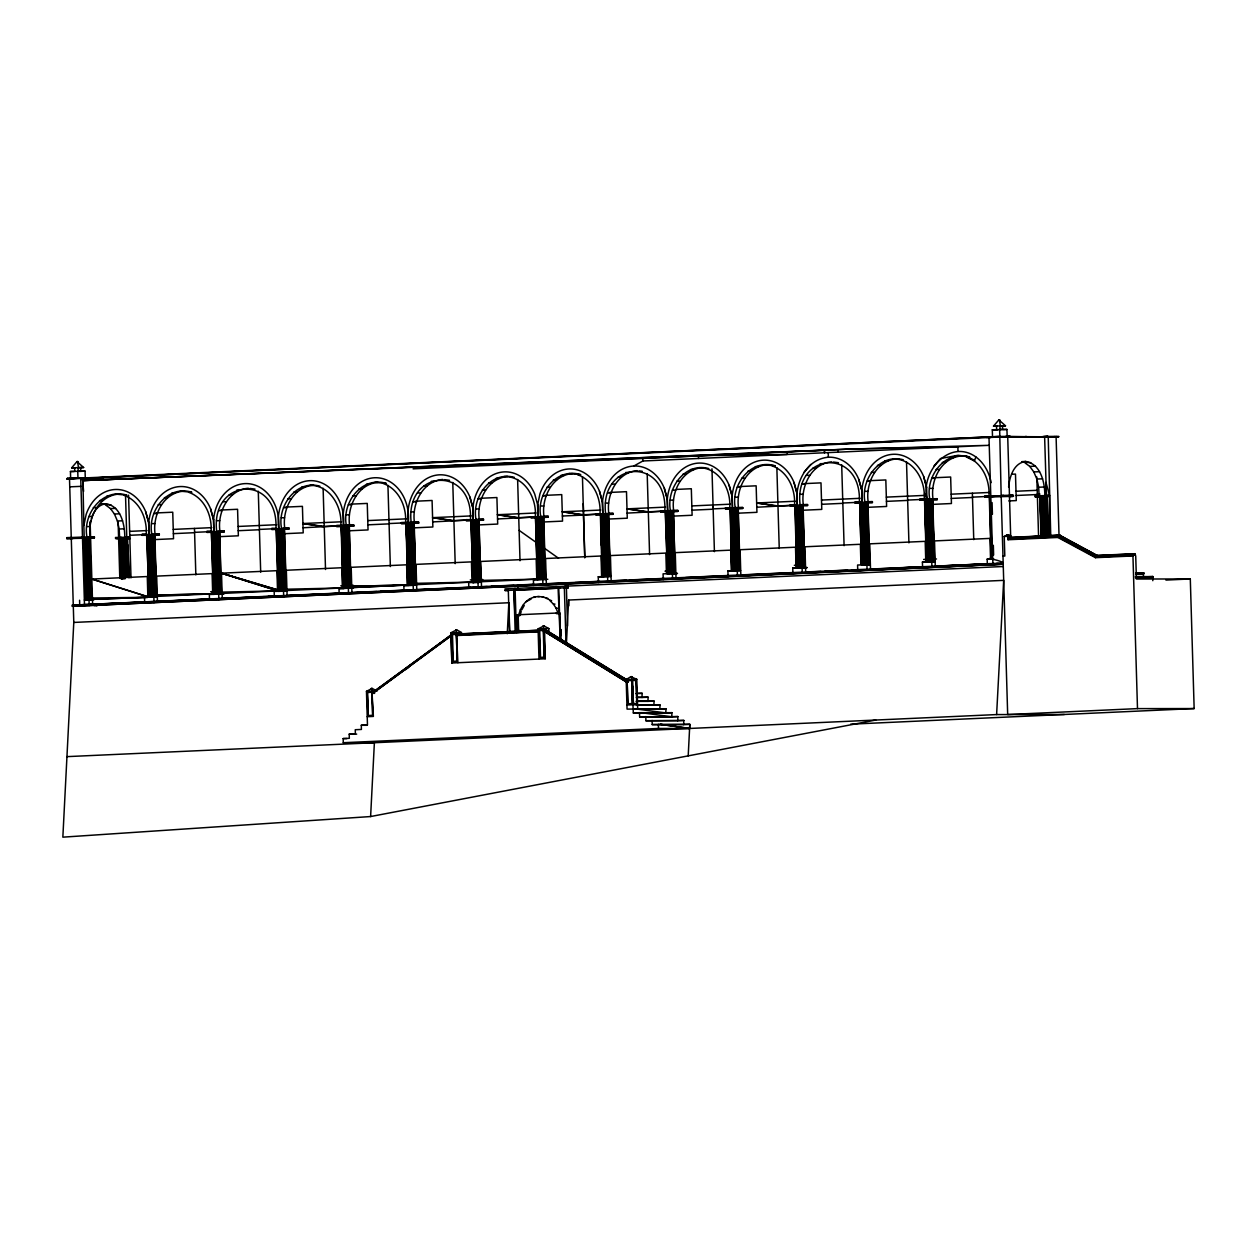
<?xml version="1.0" encoding="UTF-8"?>
<svg xmlns="http://www.w3.org/2000/svg" width="1257" height="1257" viewBox="0 0 1257 1257"><rect width="100%" height="100%" fill="white"/><g stroke="black" fill="none" stroke-linecap="round" stroke-linejoin="round"><path stroke-width="1.5" d="M458.664 634.109L457.092 635.508M457.564 634.376L538.64 630.7L538.436 631.847L457.234 635.508M824.498 450.226L824.482 452.771L824.498 450.226L82.538 480.583L709.027 455.458L787.039 454.468L787.652 451.907M1049.171 536.142L1049.532 495.447L1045.981 482.405L1046.437 495.588L1049.532 495.447M850.675 724.173L1194.15 708.555L1190.3 578.958L1136.407 579.021L1135.715 555.955L1134.27 553.646L1132.95 555.955L1095.46 557.684L1057.891 537.462L1008.035 539.74L1009.34 537.43L1059.62 535.136L1060.641 536.299M84.518 605.78L80.731 478.508L82.883 478.116L66.951 478.603L69.512 479.011L73.786 622.435L62.85 837.162L370.611 816.547L875.736 720.041M370.611 816.547L374.382 742.73L343.287 742.73L343.161 738.582L349.336 738.299L349.21 734.151L355.37 733.868L355.26 729.72L361.419 729.437L361.293 725.289L367.468 725.006L366.463 691.334L372.166 688.427L377.084 691.067M507.262 633.717L508.834 602.747L73.786 622.435M566.357 644.558L568.635 600.045L1003.683 580.357L996.612 714.573L66.951 756.635M636.356 697.494L641.966 697.494L642.17 693.33L636.513 693.33M636.136 701.359L647.921 701.359L648.125 697.211L636.922 697.211M636.388 705.224L653.876 705.224L654.08 701.076L636.403 701.076M637.173 709.105L659.831 709.105L660.035 704.957L637.11 704.957M637.676 708.822L636.796 679.314L630.825 676.69L626.175 679.581L627.054 709.105L665.99 708.822L665.786 712.97L633.339 712.97L631.501 676.659M639.499 712.688L671.945 712.688L671.725 716.851L639.624 716.851L639.499 712.688L633.339 712.97M645.784 716.569L645.909 720.717L677.68 720.717L677.9 716.569L639.624 716.851M652.084 720.434L652.21 724.582L683.635 724.582L683.855 720.434L645.909 720.717M688.207 755.866L689.81 724.315L652.21 724.582M1143.367 573.962L1143.477 572.783L1135.951 573.145M1143.336 572.799L1143.461 576.947L1152.826 576.523L1152.732 577.686M89.86 525.583L90.645 520.775M1008.617 486.993C1009.622 476.733 1013.771 462.875 1025.743 461.46C1040.875 463.99 1044.85 482.594 1044.834 495.588L1046.437 495.588L1044.614 436.556L1058.661 436.792L1046.437 436.839M628.139 681.891L628.06 680.493L626.379 681.891L543.872 631.108L545.082 629.71L545.821 630.385M537.965 516.533L537.635 505.047L539.929 493.891A40.444 32.761 -90 0 1 569.012 468.955A40.444 32.761 -90 0 1 599.479 491.204L602.464 502.109L602.794 513.61L602.449 502.109A40.444 32.761 -90 0 1 629.191 466.646A40.444 32.761 -90 0 1 664.325 488.266L667.278 499.17L667.624 510.672L667.294 499.17A40.444 32.761 -90 0 1 694.037 463.707A40.444 32.761 -90 0 1 729.154 485.328L732.14 496.248L732.47 507.734L732.108 496.248A40.444 32.761 -90 0 1 758.867 460.769A40.444 32.761 -90 0 1 793.984 482.405L796.969 493.31L797.299 504.795C794.094 484.401 805.831 459.182 828.347 457.218A40.444 32.761 -90 0 1 858.83 479.467L861.799 490.371L862.129 501.873L861.799 490.371L858.814 479.467M928.876 498.84L926.959 498.935C920.281 472.161 949.396 438.033 975.888 456.951A40.444 32.761 -90 0 1 991.129 482.641M1007.69 536.456L1008.46 534.744L1011.382 536.283L1004.233 536.456L1004.814 556.05L1002.976 556.144M90.158 538.169L93.505 538.027L93.474 537.1L86.953 536.943C82.459 514.129 102.587 487.527 126.988 495.179L115.361 494.095M90.19 536.943C87.55 518.481 98.282 495.855 118.614 494.095M151.814 534.005C147.32 511.19 167.464 484.589 191.865 492.257L180.238 491.157M155.067 534.005C152.411 515.543 163.159 492.917 183.475 491.157M219.174 532.12L224.17 531.9L224.155 530.973L216.644 531.082C210.61 477.676 278.41 473.685 275.959 528.396M219.896 531.082C217.257 512.605 227.988 489.979 248.32 488.235M284.003 529.197L289.016 528.961L288.984 528.05L281.489 528.144C277.247 506.162 295.929 479.53 319.859 486.16M284.726 528.144C282.087 509.682 292.834 487.056 313.15 485.296M346.319 525.206C341.825 502.391 361.969 475.79 386.37 483.442L374.743 482.358M345.754 525.237L349.572 525.206C346.916 506.744 357.664 484.118 377.98 482.358M442.81 479.436C422.493 481.18 411.746 503.806 414.401 522.284L411.149 522.284C405.115 468.861 472.915 464.87 470.464 519.597M475.979 519.345C471.752 497.363 490.419 470.731 514.349 477.361M479.231 519.345C476.592 500.883 487.323 478.241 507.655 476.497M540.73 516.407C536.236 493.592 556.38 466.991 580.765 474.659L569.138 473.559M543.967 516.407C541.327 497.945 552.074 475.319 572.391 473.559M608.074 514.522L613.086 514.302L613.055 513.375L605.56 513.485C599.51 460.078 667.31 456.071 664.859 510.798M608.812 513.485C606.157 495.007 616.904 472.381 637.22 470.637M702.066 467.698C681.734 469.458 671.002 492.084 673.642 510.546L670.39 510.546C666.163 488.564 684.829 461.932 708.759 468.562M735.235 507.608C730.741 484.793 750.869 458.192 775.27 465.844L763.643 464.76M734.669 507.639L738.472 507.608C735.832 489.146 746.579 466.52 766.896 464.76M802.579 505.723L807.591 505.503L807.56 504.576L800.065 504.67C794.015 451.263 861.815 447.272 859.364 501.999M803.302 504.67C800.662 486.208 811.409 463.582 831.725 461.822M867.409 502.784L872.421 502.564L872.389 501.637L864.895 501.747C860.668 479.75 879.334 453.133 903.264 459.763M868.147 501.747C865.492 483.269 876.239 460.643 896.555 458.899M929.724 498.809C925.246 475.979 945.374 449.377 969.776 457.045L958.133 455.27L940.503 458.554L933.684 466.394M932.977 498.809C930.337 480.347 941.069 457.721 961.401 455.961M481.368 581.708L480.755 561.455L536.173 558.941L536.77 579.163L481.368 581.724L481.51 586.815L487.245 586.563M1057.891 537.462L1059.62 535.136L1098.068 556.034L1105.893 555.673M1095.46 557.684L1096.465 555.657L1097.832 555.657M144.681 603.061L144.508 597.295L147.886 597.295L92.452 599.322L92.421 598.002L147.886 597.295L147.273 576.539L91.855 579.053L147.87 596.761L91.855 579.053M157.298 596.368L156.685 576.115L212.103 573.616L212.7 593.838L157.282 596.384L157.439 601.49L182.281 600.359M222.128 593.43L221.515 573.176L276.933 570.678L277.53 590.9L222.112 593.445L222.269 598.552L237.557 597.861M286.957 590.507L286.345 570.254L341.763 567.74L342.375 587.962L286.957 590.523L287.099 595.614L292.834 595.362M416.633 584.631L416.02 564.377L471.438 561.879L472.035 582.101L416.617 584.646L416.774 589.753L432.062 589.062M990.5 557.385L990.532 558.627M519.078 632.381C514.6 617.8 521.639 596.337 539.363 596.556M1003.275 566.514L505.047 588.904L505.094 590.523L514.443 590.099L514.396 588.48L516.014 588.48L516.061 590.099L513.924 590.193L514.946 615.553L520.068 615.396L521.184 611.483M374.617 693.345L372.858 693.345L372.7 692.151M91.29 519.031C93.269 511.976 98.125 504.387 106.107 503.774C120.923 506.257 124.789 524.483 124.773 537.21L129.801 537.069M972.494 497.143L989.872 496.358L989.039 496.122C989.715 482.955 984.985 469.222 974.332 460.973L975.888 456.951M75.074 467.824L71.665 467.84L76.991 461.586L83.622 467.51L80.197 467.667M996.942 426.107L993.533 426.107L998.859 419.869L1005.49 425.793L1002.065 425.95M804.024 472.271L810.844 464.43M1143.634 573.899L1135.668 573.962M71.288 538.499L93.505 538.027L89.923 538.153M89.97 540.903L83.433 541.013L85.476 597.028M116.461 538.452L129.22 538.027L129.204 537.1L115.565 537.556L115.581 538.467L129.848 538.844L129.22 538.027L120.091 538.373L121.301 553.174M149.19 597.232L146.613 535.168L149.237 535.026L154.847 534.932L156.654 596.981M154.815 534.948L151.139 535.136M89.75 540.856L91.415 599.966L92.452 600.013L90.85 599.998M224.17 531.9L206.886 531.428L206.918 532.355L212.354 532.355L213.517 594.294L211.412 532.261L219.676 531.994L221.483 594.042L220.604 594.105M219.645 532.025L221.185 594.074M148.42 597.216L156.685 596.949M276.257 529.323L284.506 529.056L286.345 591.089L278.347 591.371L276.257 529.323L278.096 591.356M284.506 529.056L283.595 529.15M211.443 532.23L213.266 594.278L221.483 594.042M344.559 526.369L349.336 526.133L351.159 588.182L350.279 588.245L350.043 580.498M407.755 585.479L405.948 523.431L414.182 523.195L416.02 585.212L408.006 585.495M349.336 526.133L341.087 526.384L342.925 588.417L353.421 588.072M351.159 588.182L343.837 588.323L341.998 526.29M473.355 582.572L470.778 520.492L479.011 520.257L480.85 582.29L478.76 520.241M478.98 520.288L478.1 520.351M545.601 579.351L537.368 579.587L535.529 517.57L543.747 517.334L545.569 579.383L544.69 579.446M543.747 517.334L540.054 517.538M472.601 582.541L480.85 582.29M602.166 576.68L600.359 514.632L608.592 514.396L610.431 576.413L602.936 576.712M608.592 514.396L607.681 514.49M537.336 579.618L535.529 517.57M667.546 566.011L667.766 573.773L665.189 511.693L673.422 511.458L675.26 573.491L674.349 573.585M673.391 511.489L675.229 573.506L667.027 573.726M731.841 570.819L730.018 508.771L733.695 508.582L738.252 508.519L740.09 570.552L731.873 570.788L730.333 508.739M738.22 508.551L734.544 508.739M795.728 505.77L796.671 567.881L804.904 567.645L803.082 505.597L795.084 505.864M859.694 502.894L861.532 564.927L859.662 502.926L867.927 502.659L869.765 564.692L861.752 564.959M867.896 502.69L867.016 502.753M804.904 567.645L802.327 505.565M924.492 499.987L932.757 499.72L934.564 561.769L926.33 562.02L924.524 499.972L926 500.003M932.725 499.752L927.965 499.972M993.753 558.909L991.097 559.082L989.29 497.034L1013.409 496.295L1013.378 495.384L984.718 496.232L984.75 497.159L990.186 497.159M1040.922 535.529L1039.806 496.735L1048.888 496.405L1048.872 495.478L1045.258 495.478L1045.274 496.405L1048.888 496.405M372.622 692.371L451.954 634.596L372.7 693M372.622 692.654L451.672 634.455M452.253 634.816L372.7 693.361L451.2 635.791L451.404 634.408M405.524 669.635L408.666 667.341M1004.233 536.456L1007.47 534.744L1008.035 539.74M453.903 632.79L450.839 632.79L461.602 632.507L456.668 629.867L450.839 632.79L451.876 663.005L451.2 635.791M538.986 659.045L538.09 628.846L543.92 625.923L548.853 628.563L548.932 631.564L545.868 631.564M633.842 466.017L642.861 460.989L989.212 445.324L849.826 449.079L82.538 480.583M556.427 613.667L560.198 613.526L556.411 612.976L559.774 612.835L559.978 623.912M1152.873 577.67L1135.401 577.701M992.621 436.839L1010.282 436.839L1007.69 436.446M999.409 436.462L1010.267 436.383L1007.721 436.917L1009.465 495.494L1001.169 495.494L999.802 436.383L82.475 478.508M1010.282 436.54L80.731 478.508L82.868 477.959L83.873 525.457M69.512 478.54L81.124 477.959L66.951 479.074L70.376 479.074M83.591 491.361L82.475 478.037L85.806 478.179L66.951 478.603L70.376 478.76M1050.758 536.535L1048.212 436.493L1040.089 436.808M1008.051 436.949L1045.07 436.949L1005.49 436.556L1048.212 436.808M559.993 629.27L558.768 588.15L559.978 588.15M1007.721 436.917L1045.07 436.949L1005.679 436.776M558.108 588.245L560.213 639.907M989.259 496.122L990.925 496.892M303.047 527.767L341.621 525.756L324.243 526.494L302.921 523.525L341.511 521.781M432.722 521.906L471.296 519.895L453.918 520.618L432.581 517.664L471.171 515.92M497.552 518.968L536.126 516.957L518.748 517.68L497.426 514.726L536.001 512.982M562.256 511.788L583.499 515.071L600.862 514.034L583.484 514.757L562.256 511.788L600.767 510.043M627.117 513.107L665.707 511.096L648.313 511.819L626.992 508.865L665.582 507.121M756.793 507.231L795.367 505.22L777.989 505.958L756.667 502.989L795.257 501.244M987.311 563.78L987.169 559.161C991.443 557.589 1013.488 564.692 996.691 563.356M1025.083 436.556L1026.56 436.478M898.896 567.944L922.387 566.828M934.092 566.279L989.919 563.655M516.077 590.146L557.165 588.245L557.118 586.626L555.5 586.626L555.547 588.245L557.165 588.245M71.665 467.84L83.622 467.51M993.533 426.107L1005.49 425.793M70.643 478.524L70.439 471.501L80.747 471.249L80.637 467.588L78.075 467.604L78.185 471.249M79.584 471.406L85.067 471.155L85.287 478.179L77.965 478.179L77.761 471.171L85.067 471.155M992.511 436.808L992.307 429.784L1002.615 429.533L1002.505 425.872L999.943 425.872L1000.053 429.533M1003.275 429.611L1006.936 429.438L1007.156 436.462M1039.916 436.776L1058.645 436.336M413.082 468.845L849.826 449.079L957.881 446.738L958.007 451.342M69.748 486.852L80.967 486.349M1021.941 461.633L1025.743 461.46M106.107 503.774L100.937 504.01L111.025 504.953M1021.705 462.12L1030.787 462.655M1025.068 462.922L1029.782 466.41L1035.501 466.158M105.871 505.173L110.49 508.598L115.644 508.378M1029.782 466.41L1033.82 471.941L1039.539 471.674M110.49 508.598L114.434 514.019L119.604 513.783M155.947 512.966L172.743 512.212L173.529 538.734L154.878 539.583M220.792 510.043L237.573 509.274L238.359 535.796L219.708 536.645M285.622 507.105L302.418 506.351L303.204 532.858L282.684 533.785M350.452 504.167L367.248 503.413L368.034 529.935L349.383 530.768M415.281 501.229L432.078 500.475L432.864 526.997L414.213 527.846M480.127 498.306L496.908 497.536L497.693 524.059L479.043 524.907M544.957 495.368L561.738 494.614L562.539 521.121L543.872 521.969M609.692 492.445L626.489 491.676L627.274 518.198L608.624 519.047M676.392 489.413L691.319 488.737L692.104 515.26L673.453 516.108M739.367 486.569L756.148 485.815L756.934 512.322L736.413 513.265M804.197 483.631L820.994 482.877L821.779 509.399L803.113 510.232M869.027 480.708L885.824 479.938L886.609 506.461L867.958 507.309M933.857 477.77L950.653 477.016L951.439 503.523L932.788 504.371M1011.759 474.25L1015.483 474.078L1016.269 500.6L1008.821 500.93M1033.82 471.941L1036.868 479.058L1042.587 478.807M114.434 514.019L117.42 521.011L122.573 520.775M93.882 599.809L84.345 600.013L86.152 599.998L83.842 525.583L86.152 514.427A40.444 32.761 90 0 1 115.22 489.492A40.444 32.761 90 0 1 145.702 511.74L148.719 522.645A40.444 32.761 -90 0 1 175.461 487.182A40.444 32.761 -90 0 1 210.579 508.802L213.549 519.707L213.879 531.208L213.549 519.707L210.579 508.802M583.248 503.617L583.468 510.829M1036.868 479.058L1038.675 487.245L1044.394 486.993M117.42 521.011L119.179 529.024L124.333 528.788M129.628 531.365L147.006 530.58M173.246 529.401L211.836 527.641M238.092 526.463L276.681 524.719M367.751 520.587L406.341 518.842M691.837 505.927L730.411 504.183M821.497 500.066L860.087 498.306M886.326 497.128L924.916 495.384M951.172 494.19L989.746 492.445M1016.002 491.251L1037.198 490.293M72.387 538.625L66.778 538.625L66.747 537.697L82.475 537.069L83.748 537.996L85.555 600.013M84.156 536.99L94.385 536.865L94.416 537.776L89.75 537.996L91.73 599.935M147.509 535.293L142.072 535.293L142.057 534.366L159.34 534.838L159.309 533.911L151.264 534.036M277.184 529.417L271.748 529.417L271.716 528.49L289.016 528.961M342.014 526.479L336.577 526.479L336.562 525.567L353.814 525.112L353.846 526.039L345.502 526.416M406.859 523.556L401.423 523.556L401.392 522.629L418.644 522.174L418.675 523.101L413.679 523.321M471.689 520.618L466.253 520.618L466.221 519.691L483.505 520.162L483.489 519.235L475.68 519.361M536.425 517.68L530.988 517.68L530.957 516.768L548.256 517.24L548.225 516.313L539.756 516.438M601.255 514.757L595.818 514.757L595.802 513.83L613.086 514.302M666.1 511.819L660.663 511.819L660.632 510.892L677.9 510.436L677.916 511.363L672.919 511.599M730.93 508.881L725.493 508.881L725.462 507.969L742.73 507.514L742.761 508.425L734.402 508.802M795.76 505.958L790.323 505.958L790.292 505.031L807.591 505.503M860.589 503.02L855.153 503.02L855.137 502.093L872.421 502.564M925.435 500.082L919.998 500.082L919.967 499.155L937.251 499.626L937.235 498.715L929.426 498.825M84.188 537.069L82.255 536.99L82.286 537.917L94.416 537.776M89.624 536.975L94.385 536.865M129.738 535.293L147.116 534.508M154.312 534.131L159.309 533.911M195.841 574.858L194.584 532.355L211.962 531.57M219.142 531.208L224.155 530.973M260.686 572.186L259.413 529.417L276.791 528.631M283.972 528.27L288.984 528.05M348.817 525.332L353.814 525.112M390.361 566.577L389.073 523.556L406.451 522.771M413.647 522.409L418.644 522.174M478.477 519.471L483.489 519.235M543.213 516.533L548.225 516.313M608.058 513.61L613.055 513.375M672.888 510.672L677.9 510.436M730.537 508.095L713.159 508.881L713.033 504.968M737.718 507.734L742.73 507.514M802.547 504.795L807.56 504.576M842.818 503.02L860.197 502.234M867.393 501.873L872.389 501.637M907.648 500.082L925.026 499.296M932.223 498.935L937.235 498.715M1038.581 536.723L1037.324 494.221L1039.995 494.095M90.143 537.258L93.474 537.1L89.42 537.21M1008.947 495.509L1012.576 495.509L1012.592 496.436L1008.962 496.436L1013.409 496.295M66.778 538.625L82.286 537.917M173.387 533.644L194.584 532.685M238.217 530.705L259.413 529.747M367.877 524.829L389.089 523.87M562.382 516.03L583.594 515.071L583.374 510.829M691.963 510.169L713.159 509.211M821.622 504.308L842.834 503.334M886.452 501.37L907.664 500.412M951.298 498.432L972.494 497.473M990.893 495.965L989.133 495.965L989.165 496.892L1003.573 495.384M1010.455 496.436L1010.424 495.509L1013.378 495.384M1016.127 495.494L1037.324 494.535M142.072 535.293L152.097 534.838M206.918 532.355L216.927 531.9M271.748 529.417L281.757 528.961M336.577 526.479L353.846 526.039M401.423 523.556L418.675 523.101M466.253 520.618L476.262 520.162M530.988 517.68L540.997 517.24M595.818 514.757L605.843 514.302M660.663 511.819L677.916 511.363M725.493 508.881L742.761 508.425M790.323 505.958L800.332 505.503M855.153 503.02L865.177 502.564M919.998 500.082L930.007 499.626M984.75 497.159L990.673 496.892L989.165 496.892M150.997 535.215L159.34 534.838M478.508 520.398L483.505 520.162M539.913 517.617L548.256 517.24M928.907 500.003L937.251 499.626M1040.529 496.782L1035.265 496.861L1035.234 495.934L1045.4 495.572M1035.265 496.861L1045.274 496.405M120.861 538.405L115.565 537.556M1008.664 537.745L1059.965 535.215M1017.761 537.399L1039.02 536.425M1044.803 536.158L1060.264 535.451M1008.381 538.106L1060.484 535.812M1008.177 538.593L1058.237 536.299L1095.821 556.521L1133.107 554.808M1008.051 539.143L1058.017 536.865L1095.601 557.071L1132.981 555.358M211.302 591.638L215.23 591.45M340.788 585.778L344.717 585.589M470.275 579.917L474.203 579.728M210.877 591.796L214.806 591.623M349.54 585.542L353.468 585.353M478.854 579.65L482.782 579.477M665 571.181L668.928 571.008M794.314 565.304L798.478 565.131M923.644 559.428L927.886 559.255M932.647 559.161L936.512 558.972M407.205 585.024L351.756 586.265L407.205 585.024L351.787 587.569L351.19 567.316L406.608 564.802L407.205 585.024L351.787 587.585L351.944 592.675L376.786 591.56M211.38 593.933L215.293 593.76M220.164 593.587L224.092 593.398M923.565 561.706L927.477 561.533M144.508 597.295L157.219 596.871M209.51 600.123L209.338 594.357L223.746 593.948M286.895 591.01L274.167 591.434L274.34 597.201M404.016 591.324L403.843 585.558L416.554 585.134M481.4 582.211L468.672 582.62L468.845 588.386M533.581 585.463L533.408 579.697L547.832 579.273M598.411 582.525L598.253 576.759L610.965 576.335M677.492 573.412L663.083 573.836L663.256 579.587M728.086 576.664L727.913 570.898L740.64 570.474M792.916 573.726L792.743 567.96L807.167 567.535M870.3 564.597L857.588 565.022L857.745 570.788M922.591 567.865L922.418 562.099L935.145 561.675M219.834 594.2L223.573 594.027M349.509 588.323L353.233 588.15M673.579 573.663L677.319 573.491M803.239 567.787L806.978 567.63M1096.827 555.437L1134.631 553.724M1134.961 553.96L1096.465 555.657L1058.881 535.451M1133.311 554.337L1096.12 556.034L1058.535 535.812M1121.558 554.95L1135.26 554.321M1131.567 554.981L1135.495 554.808M1003.18 563.057L72.325 605.136L72.356 606.298L1003.212 564.204L72.325 605.136L73.267 605.136M98.329 604.161L92.609 604.413L90.127 521.922M102.163 603.988L146.111 601.993M186.099 600.186L209.039 599.149M241.375 597.688L264.316 596.651M268.134 596.478L273.869 596.211M296.652 595.19L340.616 593.194M380.604 591.387L403.528 590.35M435.88 588.889L458.821 587.852M462.639 587.679L470.275 587.333M491.063 586.39L514.003 585.353M517.821 585.181L533.109 584.489M569.28 582.839L546.339 583.877L545.601 558.517L601.003 556.003L601.616 576.225M575.015 582.588L599.856 581.457M626.473 580.263L611.185 580.954L610.431 555.578L665.849 553.08L666.446 573.302M630.291 580.09L664.686 578.534M681.75 577.749L676.015 578.016L675.26 552.656L730.678 550.142L731.275 570.364M685.568 577.576L727.614 575.675M765.686 573.962L740.844 575.077L740.09 549.718L795.508 547.204L796.105 567.426M769.52 573.789L792.444 572.752M820.962 571.448L805.69 572.139L804.936 546.779L860.338 544.281L860.951 564.503M824.796 571.275L847.721 570.238M851.539 570.065L857.274 569.814M876.255 568.95L870.52 569.217L869.765 543.841L925.183 541.343L925.781 561.565M880.073 568.777L924.021 566.797M960.112 565.163L935.271 566.279L934.517 540.919L989.935 538.405L990.547 559.161L987.169 559.161M963.946 564.99L986.871 563.953M72.356 606.298L1002.269 564.204L1002.222 563.057M94.181 605.717L97.292 605.575L95.941 605.575M556.411 612.976L558.925 612.945L515.873 614.862L515.134 590.193L564.88 587.82L564.833 586.202L568.211 586.202L568.258 587.82L566.404 587.899L567.535 626.049M1165.93 580.074L1190.3 578.958M520.068 615.396L514.946 615.553L520.052 614.704M538.09 628.846L548.853 628.563M451.813 634.125L456.385 633.937L457.218 661.606L452.63 661.811L451.813 634.125L452.63 661.811M457.957 633.952L543.621 629.993L544.454 657.647L539.882 657.851L539.064 630.181L539.882 657.851M457.752 634.109L539.52 630.276M456.008 634.424L452.489 634.581L453.274 661.308L456.81 661.151M457.438 634.706L538.515 631.045M470.589 634.188L480.237 633.748M499.548 632.884L509.195 632.444M526.573 631.658L536.22 631.218M457.375 635.099L538.452 631.438M451.734 663.005L545.287 658.778L544.611 631.564L626.237 681.891L628.264 681.891M366.463 691.334L375.607 691.067M368.112 715.516L367.421 692.434L368.112 715.516L372.685 715.327L372.009 692.246L367.17 692.497L367.688 709.781M627.133 680.697L631.705 680.493L632.397 703.559L627.824 703.763L627.133 680.697L627.824 703.763M636.152 680.477L636.828 703.511L636.152 680.477L632.68 680.493L633.371 703.527L632.852 686.243M636.011 693.613L642.17 693.33M641.966 697.494L648.125 697.211M647.921 701.359L654.08 701.076M367.217 716.71L373.376 716.427L371.773 688.427M626.929 704.957L637.55 704.674M653.876 705.224L660.035 704.957M659.831 709.105L665.99 708.822M671.945 712.688L665.786 712.97L635.068 708.822M677.9 716.569L671.725 716.851L641.369 712.688M677.68 720.717L683.855 720.434M683.635 724.582L689.81 724.315L689.59 728.463L658.495 728.463L343.287 742.73M1194.15 708.555L1137.491 708.618L1007.674 714.557L1001.201 496.421M92.452 599.306L147.886 597.295M91.761 599.903L86.152 599.998L89.011 599.809L89.184 605.575M90.268 538.122L93.505 538.027M1056.084 436.87L1058.661 436.792L1047.804 436.886M986.556 437.452L990.94 437.405L988.992 437.436L992.889 563.529L993.863 563.482M481.337 580.404L536.77 579.163M416.586 583.327L472.035 582.101M286.926 589.203L342.375 587.962M222.096 592.126L277.53 590.9M81.139 478.43L66.951 478.603L70.361 478.603M999.818 436.855L986.556 436.98L990.925 437.09M1053.319 436.996L1054.419 436.525M600.327 514.663L601.836 514.679M470.747 520.524L472.255 520.539L474.282 582.415M120.782 541.406L121.583 541.39M998.859 419.869L999.802 419.838M1006.936 429.438L999.629 429.454L999.834 436.462L82.475 478.037L85.806 478.179M992.307 429.784L997.791 429.784M1043.106 436.556L1047.788 436.415L1044.63 437.027M999.425 436.933L1010.282 436.839M949.852 457.799L953.105 457.799M885.022 460.738L888.259 460.738M76.991 461.586L77.934 461.555M942.31 462.435L945.547 462.435M820.192 463.676L823.429 463.676M877.465 465.357L880.717 465.357M755.347 466.598L758.6 466.598M812.635 468.295L815.887 468.295M690.517 469.537L693.77 469.537M936.104 469.474L939.34 469.474M70.439 471.501L74.084 471.501M747.805 471.234L751.058 471.234M625.687 472.475L628.924 472.475M871.274 472.396L874.511 472.396M682.975 474.156L686.212 474.156M806.428 475.335L809.681 475.335M560.858 475.413L564.094 475.413M618.13 477.094L621.382 477.094M80.715 478.037L103.451 478.179M741.599 478.273L744.851 478.273M496.106 478.336L499.359 478.336M931.736 478.367L934.988 478.367M553.3 480.033L556.552 480.033M431.277 481.274L434.529 481.274M676.769 481.195L680.006 481.195M866.906 481.305L870.143 481.305M488.564 482.955L491.801 482.955M366.447 484.196L369.684 484.196M611.939 484.134L615.176 484.134M802.06 484.228L805.313 484.228M423.735 485.893L426.971 485.893M301.601 487.135L304.854 487.135M547.094 487.072L550.346 487.072M737.231 487.166L740.483 487.166M929.552 488.407L932.804 488.407M358.889 488.832L362.142 488.832M482.358 489.994L485.611 489.994M236.772 490.073L240.024 490.073M672.401 490.104L675.653 490.104M864.722 491.346L867.958 491.346M294.059 491.77L297.312 491.77M417.528 492.933L420.765 492.933M171.942 493.011L175.194 493.011M607.571 493.027L610.808 493.027M799.892 494.284L803.129 494.284M229.23 494.692L232.466 494.692M1010.424 495.509L1012.576 495.509M107.065 495.949L110.317 495.949M352.683 495.871L355.935 495.871M542.725 495.965L545.978 495.965M1035.234 495.934L1038.848 495.934L1038.879 496.861M1040.717 495.855L1039.13 495.855L1038.675 487.245M984.718 496.232L989.966 496.232L987.044 496.122M735.046 497.206L738.299 497.206M164.4 497.631L167.637 497.631M287.853 498.809L291.105 498.809M477.99 498.903L481.242 498.903M919.967 499.155L925.403 499.155M670.217 500.145L673.469 500.145M99.523 500.569L102.76 500.569M223.023 501.732L226.276 501.732M413.16 501.826L416.397 501.826M855.137 502.093L860.574 502.093M605.387 503.083L608.624 503.083M158.193 504.67L161.43 504.67M348.33 504.764L351.567 504.764M790.292 505.031L795.728 505.031M540.557 506.021L543.794 506.021M93.317 507.608L96.569 507.608M283.485 507.702L286.737 507.702M725.462 507.969L729.091 507.969M475.806 508.944L479.058 508.944M218.655 510.641L221.908 510.641M660.632 510.892L666.069 510.892M410.976 511.882L414.229 511.882M153.825 513.563L157.062 513.563M595.802 513.83L599.416 513.83M346.146 514.804L349.383 514.804M88.948 516.501L92.201 516.501M530.957 516.768L536.393 516.768M537.65 516.533L537.697 505.047L538.059 516.533L537.697 505.047L534.744 494.127A40.444 32.761 90 0 0 499.626 472.506A40.444 32.761 90 0 0 472.883 507.969L473.213 519.471L472.883 507.969L469.914 497.065A40.444 32.761 -90 0 0 430.271 476.874A40.444 32.761 -90 0 0 408.384 522.409A40.444 32.761 -90 0 0 374.602 477.754A40.444 32.761 -90 0 0 343.554 525.332A40.444 32.761 -90 0 0 309.772 480.677A40.444 32.761 -90 0 0 278.724 528.27A40.444 32.761 -90 0 0 249.609 483.819A40.444 32.761 -90 0 0 213.549 519.707M281.317 517.743L284.553 517.743M466.221 519.691L469.851 519.691M216.471 520.681L219.724 520.681M401.392 522.629L406.828 522.629M151.641 523.619L154.894 523.619M336.562 525.567L341.998 525.567M86.764 526.557L90.017 526.557M271.716 528.49L275.346 528.49M206.886 531.428L212.323 531.428M142.057 534.366L145.671 534.366M1007.061 534.759L1008.46 534.744M121.615 537.446L119.604 537.446L119.179 529.024M66.747 537.697L72.356 537.697M115.581 538.467L119.714 538.452M922.418 562.099L927.493 562.099M792.743 567.96L797.818 567.96M727.913 570.898L731.291 570.898M1135.637 572.815L1143.729 572.909M1136.029 572.925L1143.886 573.192M1136.187 573.192L1143.901 573.349M1136.187 573.538L1143.886 573.522M1136.045 573.821L1143.839 573.679M598.253 576.759L601.632 576.759M1135.37 576.554L1153.078 576.633M1135.762 576.963L1153.235 576.916M1135.919 577.262L1153.266 577.089M1135.778 577.56L1153.188 577.403M533.408 579.697L536.786 579.697M403.843 585.558L407.221 585.558M568.258 587.82L564.362 587.899L566.011 643.223M344.072 588.496L338.997 588.496L339.17 594.262M505.094 590.523L508.472 590.523M209.338 594.357L214.413 594.357M537.776 596.556L543.668 596.902M533.518 597.295L535.105 597.295M542.081 596.902L547.816 598.316M529.448 599.086L531.051 599.086L525.787 601.852M546.229 598.316L551.65 600.767M550.063 600.767L553.41 604.114L554.997 604.114M89.058 604.428L93.945 604.428M522.645 605.497L524.232 605.497L521.765 609.849L520.162 609.849M553.41 604.114L556.128 608.231L557.715 608.231M514.93 614.862L518.293 614.704L516.611 615.506L517.114 632.428M518.465 614.736L519.282 614.736M542.977 625.955L543.92 625.923M455.741 629.898L456.668 629.867M543.621 629.993L544.454 657.647M456.385 633.937L457.218 661.606M545.161 658.778L543.527 625.923M457.909 662.722L456.275 629.867M630.825 676.69L631.988 676.659M636.796 679.314L626.175 679.581L629.144 679.581M631.705 680.493L632.397 703.559M371.224 688.443L372.166 688.427M372.009 692.246L372.685 715.327M633.371 703.527L636.828 703.511M996.612 714.573L1064.333 714.495M361.293 725.289L367.013 725.289M349.21 734.151L356.689 734.151M343.161 738.582L346.869 738.582M405.917 523.462L408.666 585.385M342.925 588.417L343.24 572.925M958.148 455.961L966.649 456.37L974.599 460.361M1039.775 496.766L1040.168 500.585M893.318 458.899C913.65 458.726 925.843 480.645 924.194 499.06M833.407 462.042L838.435 462.702M698.813 467.698C719.161 467.525 731.338 489.46 729.704 507.859M638.902 470.841L642.248 471.281M504.403 476.497C524.75 476.324 536.928 498.259 535.293 516.658M444.491 479.64L449.519 480.3M309.898 485.296C330.245 485.123 342.423 507.058 340.788 525.457M249.986 488.454L255.014 489.099M756.667 502.989L777.989 506.272L779.246 548.461M626.992 508.865L648.329 512.149L649.586 554.573M497.426 514.726L518.748 518.01L520.021 560.732M432.581 517.664L453.918 520.948L455.191 563.639M302.921 523.525L324.259 526.809L325.516 569.5M1009.34 537.43L1010.581 538.593M966.523 457.045L974.332 460.973M772.034 465.844C787.84 471.406 795.54 489.052 794.534 504.921M577.529 474.659C593.335 480.205 601.035 497.851 600.029 513.736M383.118 483.442C398.925 489.004 406.624 506.65 405.618 522.535M188.613 492.257C204.42 497.803 212.134 515.449 211.113 531.334M123.752 495.179C139.558 500.742 147.258 518.387 146.252 534.272M1059.242 535.215L1098.068 556.034M1062.338 537.21L1074.311 543.653M1077.72 545.491L1098.225 556.505M1060.688 536.849L1064.113 538.687M545.334 629.663L628.217 680.65M545.082 629.71L628.311 680.87M544.8 629.851L628.327 681.184M544.517 630.087L628.264 681.53M549.718 633.622L554.856 636.702M568.07 644.92L571.542 646.962M586.422 656.217L589.894 658.275M596.431 662.376L599.903 664.434M604.916 667.514L609.912 670.594M613.117 672.652L619.921 676.753M544.25 630.385L626.756 681.184M544.03 630.731L626.536 681.53M519.125 530.375L538.043 543.747M544.391 548.209L558.532 558.234M82.475 537.069L83.748 537.996M924.524 493.514L926.959 498.935L926.629 487.433L923.659 476.529A40.444 32.761 -90 0 0 888.526 454.908A40.444 32.761 -90 0 0 861.799 490.371M556.128 608.231L558.187 613.667M664.325 488.266L667.294 499.17M923.659 476.529L926.613 487.433M793.984 482.405L796.954 493.31M729.154 485.328L732.108 496.248M599.479 491.204L602.449 502.109M469.914 497.065L472.868 507.969M145.702 511.74L148.656 522.645L149.049 534.131L148.656 522.645M999.394 419.838L1000.368 425.809M77.525 461.555L78.5 467.525M127.774 544.784L129.581 577.623M1048.197 536.472L1046.515 496.484L1047.662 535.246M149.269 529.071L149.426 532.528M1040.45 508.205L1041.409 532.952M1056.084 436.415L1059.054 536.535M560.135 633.198L560.386 639.923M516.69 632.444L516.14 615.537L516.596 631.03M777.989 506.272L776.857 467.745M648.329 512.149L647.182 473.622M583.499 515.071L584.819 557.511M518.748 518.01L517.617 479.483M453.918 520.948L452.771 482.421M324.259 526.809L323.112 488.282M1152.685 576.523L1152.81 580.687M1132.95 555.955L1137.491 708.618M1047.254 496.484L1048.432 536.111M1045.588 496.499L1046.751 535.262M1044.551 496.515L1045.714 535.293M1043.467 496.546L1044.63 535.325M1042.414 496.594L1043.561 535.356M1041.456 496.625L1042.619 535.388M1040.67 496.672L1041.833 535.435M1040.89 509.274L1041.409 526.73M1040.105 496.704L1041.173 535.545M1036.805 476.969L1037.324 494.221M1009.481 496.405L1010.691 536.865M996.518 426.029L996.628 429.69M992.072 502.611L992.417 514.254M993.344 545.318L993.627 555.028M990.155 496.971L992.009 558.988M989.589 497.002L991.443 559.035M972.368 493.231L973.751 539.646M932.505 499.705L934.344 561.738L933.338 530.8M932.411 499.783L932.993 519.157M931.987 499.705L933.825 561.738M932.081 507.577L932.427 519.204M933.338 550.22L933.684 561.848M931.248 499.705L933.087 561.738M930.321 499.72L932.16 561.753M931.751 561.675L931.924 567.441M929.284 499.752L931.123 561.769M928.2 499.783L930.039 561.8M927.147 499.815L928.986 561.848M926.189 499.862L928.027 561.879M925.403 499.893L927.242 561.926M925.262 500.003L925.781 517.46M926.472 540.714L927.053 560.103M924.838 499.94L926.676 561.958M924.743 500.003L925.781 534.901M925.953 540.714L926.582 562.036M906.517 461.885L908.921 542.851M867.676 502.643L869.514 564.676M867.157 502.643L868.996 564.66M866.403 502.643L868.257 564.676M865.492 502.659L867.33 564.692M866.921 564.597L867.094 570.364M864.455 502.69L866.293 564.707M863.37 502.721L865.209 564.739M862.302 502.753L864.156 564.77M861.359 502.784L863.198 564.817M860.574 502.831L862.412 564.849M861.171 528.144L861.689 545.585M860.008 502.863L861.846 564.896M841.687 464.807L844.091 545.679M828.206 452.599L828.347 457.218M802.83 505.581L804.59 567.677M801.573 505.581L803.412 567.598M800.646 505.597L802.5 567.614M802.092 567.535L802.265 573.302M799.609 505.613L801.463 567.645M798.525 505.644L800.379 567.677M797.472 505.691L799.326 567.708M796.529 505.723L798.368 567.755M795.162 505.801L796.922 567.897M794.864 505.833L796.671 567.881M738 508.519L739.839 570.537M737.482 508.504L739.336 570.537M736.743 508.519L738.582 570.537M735.816 508.519L737.655 570.552M735.471 507.514L735.502 508.425M737.262 570.474L737.435 576.24M734.779 508.551L736.618 570.584M733.695 508.582L735.534 570.615M732.642 508.614L734.481 570.647M731.684 508.661L733.538 570.678M730.898 508.692L732.737 570.725M711.965 468.782L714.416 551.65M698.468 455.93L698.546 458.475M673.139 513.453L674.051 544.47M674.695 565.791L674.915 573.538M672.652 511.442L674.49 573.459M673.139 532.874L673.485 544.501M671.914 511.442L673.752 573.475M670.987 511.458L672.825 573.491M670.641 510.436L670.672 511.363M672.416 573.412L672.589 579.178M669.95 511.489L671.788 573.506M668.865 511.52L670.704 573.538M667.813 511.552L669.651 573.585M666.854 511.599L668.693 573.616M666.069 511.63L667.907 573.663M666.336 525.316L666.854 542.757M665.503 511.662L667.247 573.758M658.369 724.315L658.495 728.463M642.783 458.459L642.861 460.989M610.179 576.397L608.341 514.38L608.702 529.951M609.001 539.646L609.912 570.662M607.822 514.38L609.661 576.397M607.728 516.423L608.137 529.998M609.001 559.066L609.346 570.694M607.068 514.38L608.922 576.397M606.157 514.396L607.995 576.413M607.587 576.335L607.76 582.101M605.12 514.412L606.958 576.444M604.036 514.443L605.874 576.476M602.967 514.49L604.821 576.507M602.024 514.522L603.863 576.554M601.239 514.569L603.077 576.586M601.097 514.679L601.49 528.254M602.182 551.509L602.7 568.95M602.512 576.633L600.673 514.6L601.49 545.679M601.663 551.509L602.417 576.696M582.447 476.717L584.756 557.778M568.635 600.045L568.808 605.843M561.078 629.741L561.25 635.571M560.559 629.034L560.826 639.279M558.878 586.626L558.925 588.245M560.151 628.594L560.481 639.876M543.495 517.318L545.255 579.414M542.977 517.303L544.831 579.336M542.238 517.318L544.077 579.336M541.311 517.334L543.165 579.351M542.757 579.273L542.93 585.039M540.274 517.35L542.128 579.383M539.19 517.381L541.044 579.414M538.137 517.428L539.976 579.446M537.195 517.46L539.033 579.493M536.393 517.507L538.247 579.524M536.833 536.99L537.352 554.447M535.828 517.538L537.682 579.556M517.695 586.186L517.774 588.48M518.183 615.474L518.685 632.381M517.695 615.474L518.198 632.397M517.146 615.49L517.648 632.412M515.763 615.553L516.266 632.46M513.924 590.193L515.166 632.161M508.834 602.747L509.698 631.768M508.315 590.444L509.556 632.412M478.666 520.319L479.184 537.76M479.53 549.388L480.457 580.404M478.241 520.241L480.08 582.258M478.273 526.164L478.618 537.792M479.546 568.808L479.891 580.435M477.503 520.241L479.341 582.274M476.576 520.257L478.414 582.29M478.021 582.211L478.179 587.962M475.539 520.288L477.377 582.305M474.455 520.319L476.293 582.337M473.402 520.351L475.24 582.384M471.658 520.429L473.496 582.462M471.092 520.461L472.852 582.557M413.93 523.179L415.768 585.196M414.182 534.885L415.109 565.886M413.412 523.179L415.25 585.196M414.197 554.29L414.543 565.933M412.673 523.179L414.511 585.196M411.746 523.195L413.584 585.212M411.4 522.174L411.432 523.101M413.176 585.134L413.349 590.9M410.709 523.211L412.547 585.243M409.625 523.242L411.463 585.275M408.572 523.289L410.411 585.306M407.614 523.321L409.452 585.353M407.378 546.732L407.897 564.173M406.262 523.399L408.101 585.432M387.942 485.343L389.073 523.556M349.085 526.117L350.844 588.213M348.582 526.102L350.42 588.135M348.833 539.787L349.179 551.414M347.828 526.117L349.682 588.135M346.916 526.133L348.755 588.15M346.571 525.112L346.602 526.039M348.519 593.838L348.346 588.072L338.997 588.496L343.271 588.355L341.417 526.337L343.177 588.433M345.864 526.149L347.718 588.182M344.779 526.18L346.633 588.213M343.727 526.212L345.581 588.245M342.784 526.259L344.622 588.276M341.967 530.281L342.548 549.67M284.255 529.04L286.093 591.073M283.736 529.04L285.59 591.073M282.998 529.04L284.836 591.073M282.071 529.056L283.925 591.089M283.516 591.01L283.689 596.776M281.034 529.087L282.872 591.104M279.95 529.118L281.788 591.136M278.897 529.15L280.735 591.183M277.938 529.197L279.792 591.214M277.153 529.228L279.007 591.261M258.282 491.22L259.413 529.417M218.907 531.978L220.745 593.995M218.168 531.978L220.006 594.011M217.241 531.994L219.079 594.027M218.671 593.948L218.844 599.699M216.204 532.025L218.042 594.042M215.12 532.057L216.958 594.074M214.067 532.088L215.905 594.105M213.109 532.12L214.947 594.152M194.458 528.427L194.584 532.355M156.434 596.934L154.595 534.916L154.91 548.555M155.255 560.182L156.167 591.199M154.077 534.901L155.915 596.934M153.935 535.026L154.344 548.586M155.255 579.603L155.601 591.23M153.323 534.916L155.177 596.934M152.411 534.932L154.25 596.949M153.841 596.871L154.014 602.637M151.374 534.948L153.213 596.981M150.29 534.979L152.128 597.012M149.237 535.026L151.076 597.044M148.279 535.058L150.117 597.091M147.493 535.105L149.332 597.122M146.928 535.136L148.672 597.232M128.56 495.179L131.011 577.859M127.586 538.09L128.764 577.733M125.527 495.305L126.768 537.21M126.831 538.106L127.994 576.869M125.92 538.122L127.067 576.884M125.574 537.1L125.606 538.027M124.867 538.137L126.03 576.9M123.783 538.169L124.993 578.88M122.73 538.216L123.94 578.911M121.788 538.247L122.997 578.958M121.002 538.295L122.212 578.99M120.421 538.326L121.63 579.021M120.122 538.357L121.301 579.084M118.111 521.655L119.792 578.079M89.985 537.1L90.017 538.027M89.168 537.855L90.991 599.888M88.43 537.87L90.253 599.888M87.503 537.87L89.326 599.903M87.142 536.865L87.173 537.776M86.466 537.902L88.289 599.935M85.382 537.933L87.204 599.966M79.584 600.249L79.71 604.853M74.65 467.745L74.76 471.406M837.963 449.629L837.885 452.174L837.963 449.629M277.451 589.784L221.515 573.176L277.483 590.774L221.515 573.176L277.436 589.832M543.275 630.464L539.724 630.621L540.51 657.38L544.061 657.207L543.275 630.464M212.7 593.838L157.251 595.064L212.7 593.838M689.59 728.463L660.224 724.315L689.59 728.463"/></g></svg>
